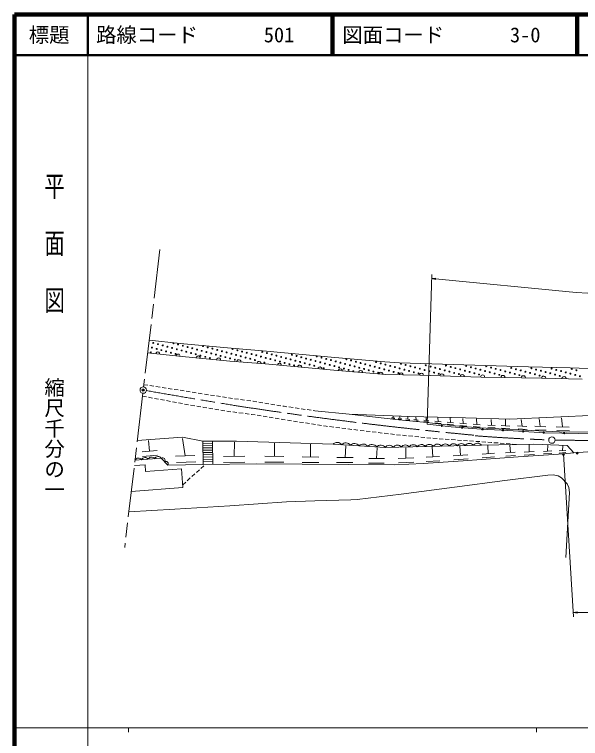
# Model space of a CAD drawing. Units: millimetres, scale not verified. Extents: x 40000 to 680000, y 20000 to 380000.
# Drawn here: x 40000 to 178823, y 202409 to 380000 of the extents above; entities that cross this region are included whole.
import ezdxf
from ezdxf.enums import TextEntityAlignment as Align

# ---------------------------------------------------------------- set-up
doc = ezdxf.new("R2010")
doc.units = ezdxf.units.MM
doc.header["$LTSCALE"] = 1000
doc.header["$PDMODE"] = 32
doc.header["$PDSIZE"] = 500
doc.linetypes.add('CHAIN', pattern=[18.5, 12, -1.5, 3.5, -1.5])
for name, color, linetype, lineweight in [('M-BGD', 7, 'Continuous', 13), ('M-BMK', 2, 'CHAIN', 13), ('M-BMK-SRVR', 3, 'Continuous', 13), ('M-STR-HTXT', 7, 'Continuous', 13), ('M-TTL', 2, 'Continuous', 140), ('M-TTL-BAND', 7, 'Continuous', 13), ('M-TTL-LINE', 7, 'Continuous', 50)]:
    doc.layers.add(name, color=color, linetype=linetype, lineweight=lineweight)
doc.layers.add('M-OTRS', color=6, linetype='Continuous')
doc.layers.add('M-TTL-TXT', color=7, linetype='Continuous')
doc.styles.add('@ＭＳ ゴシック', font='')
doc.styles.add('ＭＳ ゴシック', font='')
doc.styles.get('@ＭＳ ゴシック').set_extended_font_data('@MS Gothic')
doc.styles.get('ＭＳ ゴシック').set_extended_font_data('MS Gothic')

# ---------------------------------------------------------------- blocks, each defined once
blk = doc.blocks.new('ﾌﾟﾛｯﾄﾏｰｸ-C5')
at = {"color": 7, "linetype": 'Continuous', "lineweight": 13}
for p, q in [((-9.98, 0.67), (-0.67, 9.98)), ((-9.97, -0.74), (0.74, 9.97)), ((-9.8, -1.98), (1.98, 9.8)), ((-9.72, 2.34), (-2.34, 9.72)), ((-9.51, -3.1), (3.1, 9.51)), ((-9.11, -4.12), (4.12, 9.11)), ((-8.88, 4.6), (-4.6, 8.88)), ((-8.63, -5.05), (5.05, 8.63)), ((-8.07, -5.91), (5.91, 8.07)), ((-7.44, -6.69), (6.69, 7.44)), ((-6.73, -7.4), (7.4, 6.73)), ((-5.96, -8.03), (8.03, 5.96)), ((-5.11, -8.6), (8.6, 5.11)), ((-4.18, -9.09), (9.09, 4.18)), ((-3.16, -9.49), (9.49, 3.16)), ((-2.05, -9.79), (9.79, 2.05)), ((-0.82, -9.97), (9.97, 0.82)), ((0.58, -9.98), (9.98, -0.58)), ((2.23, -9.75), (9.75, -2.23)), ((4.42, -8.97), (8.97, -4.42))]:
    blk.add_line(p, q, dxfattribs=at)
blk.add_circle((0, 0), 10, dxfattribs=at)
at = {"color": 7}
blk.add_point((0, 0), dxfattribs=at)

msp = doc.modelspace()

# ---------------------------------------------------------------- linework, layer by layer
at = {"layer": 'M-BGD'}
for p, q in [((73030, 300127), (80647, 299331)), ((80647, 299331), (93121, 298126)), ((72661, 296998), (80332, 296197)), ((93121, 298126), (101790, 297432)), ((101790, 297432), (118566, 295860)), ((80332, 296197), (92844, 294988)), ((92844, 294988), (101517, 294293)), ((118566, 295860), (130855, 294841)), ((130855, 294841), (134448, 294566)), ((101517, 294293), (118289, 292722)), ((134448, 294566), (147564, 294113)), ((147564, 294113), (166059, 293539)), ((166059, 293539), (176273, 293297)), ((176273, 293297), (190175, 292934)), ((118289, 292722), (131042, 291664)), ((131042, 291664), (139413, 291513)), ((139413, 291513), (154423, 291080)), ((154423, 291080), (169231, 290823)), ((169231, 290823), (179203, 290581)), ((71741, 289197), (72730, 289044)), ((73224, 288968), (74212, 288816)), ((74706, 288739), (75695, 288587)), ((76189, 288511), (77177, 288358)), ((77671, 288282), (78660, 288129)), ((79154, 288053), (80142, 287901)), ((80636, 287824), (81231, 287733)), ((81231, 287733), (81624, 287671)), ((71407, 286363), (72392, 286188)), ((72884, 286100), (73868, 285924)), ((82118, 287594), (83106, 287439)), ((83600, 287361), (84588, 287206)), ((85082, 287129), (86070, 286974)), ((86564, 286897), (87552, 286742)), ((88046, 286664), (89034, 286509)), ((89528, 286432), (90516, 286277)), ((91010, 286200), (91998, 286045)), ((92492, 285972), (93482, 285832)), ((74361, 285836), (75345, 285660)), ((75837, 285572), (76819, 285384)), ((77310, 285290), (78292, 285101)), ((78783, 285007), (79766, 284818)), ((80257, 284724), (80729, 284633)), ((80729, 284633), (81240, 284543)), ((81732, 284456), (82717, 284281)), ((83209, 284194), (84194, 284020)), ((93978, 285763), (94968, 285623)), ((95463, 285553), (96453, 285413)), ((96948, 285343), (97938, 285204)), ((98433, 285134), (98506, 285124)), ((98506, 285124), (99421, 284977)), ((99915, 284898), (100902, 284739)), ((101396, 284660), (102383, 284502)), ((102877, 284423), (103864, 284265)), ((104358, 284186), (105345, 284027)), ((84686, 283932), (85671, 283758)), ((86163, 283671), (86339, 283640)), ((86339, 283640), (87150, 283505)), ((87643, 283423), (88629, 283260)), ((89123, 283178), (90109, 283014)), ((90602, 282932), (91589, 282769)), ((92084, 282701), (93076, 282571)), ((93572, 282506), (94563, 282377)), ((105839, 283948), (106111, 283905)), ((106111, 283905), (106828, 283799)), ((107323, 283726), (108312, 283581)), ((108807, 283508), (109796, 283362)), ((110291, 283290), (111280, 283144)), ((111775, 283071), (112764, 282926)), ((113259, 282853), (113692, 282789)), ((113692, 282789), (122111, 282004)), ((95059, 282312), (96050, 282182)), ((96546, 282118), (97538, 281988)), ((98034, 281923), (98158, 281907)), ((98158, 281907), (99021, 281768)), ((99515, 281689), (100502, 281531)), ((100996, 281451), (101984, 281293)), ((102477, 281213), (103465, 281055)), ((103958, 280976), (104946, 280817)), ((105439, 280738), (105854, 280671)), ((105854, 280671), (106427, 280582)), ((122111, 282004), (134260, 280584)), ((122111, 282004), (136977, 281390)), ((133248, 280825), (132504, 280917)), ((133251, 281018), (132507, 281110)), ((132879, 281064), (132886, 281513)), ((134955, 280870), (134076, 280967)), ((134956, 280643), (134077, 280739)), ((134515, 280918), (134513, 281450)), ((136946, 280689), (135993, 280791)), ((136469, 280740), (136469, 281342)), ((136977, 281390), (150576, 281072)), ((139037, 280519), (137948, 280621)), ((138492, 280570), (138473, 281271)), ((141007, 280414), (141007, 281233)), ((143881, 280159), (143856, 281127)), ((146904, 279913), (146871, 281068)), ((150041, 279673), (149982, 280933)), ((150576, 281072), (161455, 280710)), ((153363, 279427), (153320, 280824)), ((156952, 279241), (156897, 280690)), ((160446, 279105), (160426, 280633)), ((161455, 280710), (185163, 281843)), ((164517, 279014), (164289, 280696)), ((168963, 278924), (168675, 280889)), ((174439, 278852), (174134, 281100)), ((106921, 280505), (107909, 280351)), ((108403, 280274), (109391, 280120)), ((109885, 280043), (110873, 279889)), ((111367, 279812), (112355, 279658)), ((112849, 279581), (113838, 279427)), ((114332, 279350), (115320, 279196)), ((115814, 279119), (116452, 279019)), ((116452, 279019), (116803, 278975)), ((117299, 278913), (118291, 278788)), ((134260, 280584), (141130, 279913)), ((136946, 280431), (135993, 280533)), ((139045, 280218), (137957, 280320)), ((141658, 280344), (140357, 280485)), ((141658, 279993), (140357, 280134)), ((141130, 279913), (148099, 279137)), ((141207, 279483), (147108, 278874)), ((144666, 280064), (143096, 280255)), ((144676, 279649), (143107, 279840)), ((147678, 279824), (146130, 280003)), ((147692, 279329), (146144, 279508)), ((147108, 278874), (154482, 278256)), ((148099, 279137), (154042, 278653)), ((150896, 279596), (149187, 279749)), ((150922, 279056), (149212, 279209)), ((154227, 279350), (152500, 279503)), ((154245, 278773), (152518, 278926)), ((157851, 279197), (156052, 279286)), ((161492, 279054), (159400, 279156)), ((165639, 278944), (163394, 279084)), ((170290, 278861), (167636, 278988)), ((175999, 278814), (172880, 278891)), ((118788, 278725), (119780, 278601)), ((120276, 278538), (121268, 278413)), ((121764, 278351), (122756, 278226)), ((123253, 278167), (124246, 278049)), ((124742, 277990), (125735, 277872)), ((126232, 277813), (127225, 277695)), ((127721, 277637), (128714, 277519)), ((129211, 277460), (130204, 277342)), ((130700, 277283), (131694, 277165)), ((132190, 277107), (133183, 276989)), ((154042, 278653), (160529, 278311)), ((154482, 278256), (160969, 277934)), ((157874, 278597), (156075, 278686)), ((161500, 278399), (159408, 278501)), ((160529, 278311), (166916, 277968)), ((160969, 277934), (170062, 277410)), ((165737, 278223), (163492, 278363)), ((166916, 277968), (175378, 277585)), ((170413, 278019), (167760, 278146)), ((170062, 277410), (178443, 277235)), ((176130, 277851), (173011, 277928)), ((175378, 277585), (182389, 277666)), ((178443, 277235), (183171, 277329)), ((70125, 275487), (81168, 276337)), ((73146, 272875), (72898, 275475)), ((81168, 276337), (86198, 275350)), ((81863, 271772), (81246, 275997)), ((86198, 275350), (94437, 275342)), ((86198, 275350), (86302, 269632)), ((88549, 275348), (88652, 269653)), ((94437, 275342), (118127, 274611)), ((133680, 276931), (134675, 276832)), ((135172, 276783), (136167, 276683)), ((136665, 276634), (137660, 276535)), ((138158, 276485), (139153, 276386)), ((139650, 276337), (140645, 276238)), ((141143, 276188), (142119, 276091)), ((142119, 276091), (142138, 276090)), ((142637, 276053), (143634, 275981)), ((144133, 275944), (145130, 275872)), ((145629, 275835), (146626, 275762)), ((147125, 275726), (148122, 275653)), ((148621, 275617), (149618, 275545)), ((150117, 275510), (151114, 275438)), ((151613, 275402), (152610, 275330)), ((153109, 275294), (154107, 275223)), ((88558, 274836), (86208, 274793)), ((88568, 274276), (86218, 274233)), ((88578, 273716), (86228, 273674)), ((93898, 271629), (93996, 275084)), ((103736, 271611), (103743, 274884)), ((112625, 271454), (112610, 274579)), ((118127, 274611), (130927, 273803)), ((121088, 271316), (121279, 274193)), ((128825, 271071), (128970, 273698)), ((130927, 273803), (154516, 274372)), ((136016, 271188), (135949, 273733)), ((142585, 271496), (142473, 273922)), ((149408, 271884), (149206, 274141)), ((154516, 274372), (167355, 274611)), ((154605, 275187), (155603, 275115)), ((156195, 272247), (156083, 274271)), ((156101, 275079), (156974, 275017)), ((156974, 275017), (157099, 275007)), ((157598, 274971), (158595, 274898)), ((159094, 274862), (160091, 274789)), ((160590, 274752), (161587, 274679)), ((161626, 272539), (161502, 274388)), ((162085, 274641), (163082, 274558)), ((166245, 272750), (166190, 274476)), ((167355, 274611), (175545, 274309)), ((170759, 272908), (170779, 274366)), ((174413, 272994), (174456, 274231)), ((175545, 274309), (177147, 272516)), ((177203, 272522), (195846, 273805)), ((74995, 273041), (71296, 272709)), ((75102, 271927), (71402, 271595)), ((84231, 271843), (79495, 271700)), ((88588, 273156), (86239, 273114)), ((88598, 272596), (86249, 272554)), ((88608, 272036), (86259, 271994)), ((151188, 272013), (147628, 271754)), ((157697, 272362), (154693, 272132)), ((162812, 272625), (160440, 272453)), ((162865, 271834), (160493, 271662)), ((163518, 271469), (174632, 272235)), ((167488, 272839), (165001, 272661)), ((167512, 272099), (165024, 271921)), ((171758, 272347), (169743, 272219)), ((171767, 272972), (169751, 272844)), ((175224, 272523), (173565, 272404)), ((175242, 273053), (173584, 272934)), ((174632, 272235), (177203, 272522)), ((69555, 270654), (75999, 271140)), ((75999, 271140), (77587, 269439)), ((84460, 270281), (79724, 270137)), ((88619, 271476), (86269, 271434)), ((88629, 270917), (86279, 270874)), ((88639, 270357), (86289, 270314)), ((96482, 270192), (91230, 270106)), ((96524, 271672), (91272, 271586)), ((106073, 270194), (101394, 270223)), ((106076, 271597), (101397, 271626)), ((114673, 271435), (110578, 271473)), ((114679, 270095), (110584, 270134)), ((123015, 270083), (118997, 270083)), ((123097, 271316), (119079, 271316)), ((130700, 269945), (126825, 269945)), ((130762, 271071), (126887, 271071)), ((137910, 271274), (134121, 271101)), ((137939, 270183), (134150, 270011)), ((140212, 269861), (150028, 270545)), ((144240, 271592), (140929, 271400)), ((144288, 270552), (140977, 270361)), ((151274, 271045), (147715, 270787)), ((150028, 270545), (163518, 271469)), ((157745, 271494), (154741, 271265)), ((69407, 269395), (72053, 269515)), ((72053, 269515), (72137, 267936)), ((72137, 267936), (80952, 268529)), ((77587, 269439), (86302, 269632)), ((80952, 268529), (81301, 263989)), ((84605, 267645), (85350, 268312)), ((85722, 268645), (86468, 269312)), ((86302, 269632), (99298, 269749)), ((99298, 269749), (133217, 269543)), ((133217, 269543), (140212, 269861)), ((83487, 266645), (84232, 267312)), ((160276, 265683), (170793, 266973)), ((170793, 266973), (172154, 267115)), ((172154, 267115), (173302, 266832)), ((173302, 266832), (174139, 266378)), ((81251, 264645), (81996, 265311)), ((82369, 265645), (83114, 266312)), ((147944, 264039), (160276, 265683)), ((174139, 266378), (175528, 264904)), ((175528, 264904), (175967, 263954)), ((81301, 263989), (68654, 263015)), ((134861, 262352), (147944, 264039)), ((175967, 263954), (176123, 262778)), ((122487, 260921), (124075, 261063)), ((124075, 261063), (134861, 262352)), ((176123, 262778), (175259, 246845)), ((79326, 258625), (92849, 259518)), ((92849, 259518), (106725, 260453)), ((106725, 260453), (113657, 260708)), ((113657, 260708), (122487, 260921)), ((68062, 257995), (79326, 258625))]:
    msp.add_line(p, q, dxfattribs=at)
for centre in [(73714, 298286), (74025, 299445), (75184, 299134), (76343, 298824), (77502, 298513), (78972, 299362), (80131, 299051), (81290, 298741), (82449, 298430), (86237, 298657), (87396, 298347), (73404, 297127), (74873, 297975), (76032, 297665), (77191, 297354), (78351, 297043), (78661, 298203), (79510, 296733), (79820, 297892), (80979, 297581), (82139, 297271), (83298, 296960), (83608, 298119), (84457, 296650), (84767, 297809), (85926, 297498), (87086, 297188), (88245, 296877), (88555, 298036), (89404, 296566), (89714, 297726), (90873, 297415), (92033, 297104), (93192, 296794), (93502, 297953), (94351, 296483), (94661, 297642), (95820, 297332), (96980, 297021), (98139, 296711), (100768, 297249), (101927, 296938), (103086, 296627), (108033, 296544), (85616, 296339), (86775, 296029), (87934, 295718), (90563, 296256), (91722, 295945), (92881, 295635), (94040, 295324), (95510, 296173), (96669, 295862), (97828, 295552), (98987, 295241), (99298, 296400), (100457, 296089), (101616, 295779), (102775, 295468), (103934, 295158), (104245, 296317), (105093, 294847), (105404, 296006), (106563, 295696), (107722, 295385), (108881, 295074), (109192, 296234), (110040, 294764), (110351, 295923), (111510, 295612), (112669, 295302), (113828, 294991), (114139, 296150), (115298, 295840), (116457, 295529), (117616, 295219), (118775, 294908), (121404, 295446), (122563, 295135), (123722, 294825), (128669, 294742), (101305, 294620), (106252, 294537), (107412, 294226), (108571, 293915), (111200, 294453), (112359, 294143), (113518, 293832), (114987, 294681), (115836, 293211), (116147, 294370), (117306, 294060), (118465, 293749), (119624, 293438), (119934, 294597), (120783, 293128), (121094, 294287), (122253, 293976), (123412, 293666), (124571, 293355), (124881, 294514), (125730, 293045), (126041, 294204), (127200, 293893), (128359, 293582), (129518, 293272), (129829, 294431), (130677, 292961), (130988, 294120), (132147, 293810), (133306, 293499), (134465, 293189), (134776, 294348), (135935, 294037), (137094, 293727), (138253, 293416), (139412, 293105), (140882, 293954), (142041, 293643), (143200, 293333), (144359, 293022), (145829, 293871), (146988, 293560), (148147, 293250), (149306, 292939), (150776, 293788), (151935, 293477), (153094, 293166), (155723, 293704), (156882, 293394), (158041, 293083), (161829, 293311), (162988, 293000), (166776, 293227), (167935, 292917), (171723, 293144), (176670, 293061), (121942, 292817), (123101, 292507), (126889, 292734), (128048, 292423), (129207, 292113), (131836, 292651), (132995, 292340), (134154, 292030), (135624, 292878), (136783, 292568), (137942, 292257), (139101, 291946), (140571, 292795), (141730, 292484), (142889, 292174), (144048, 291863), (145518, 292712), (146677, 292401), (147836, 292090), (148995, 291780), (150465, 292628), (151624, 292318), (152783, 292007), (153942, 291697), (154253, 292856), (155412, 292545), (156571, 292235), (157730, 291924), (158890, 291613), (159200, 292773), (160359, 292462), (161518, 292151), (162677, 291841), (163837, 291530), (164147, 292689), (165306, 292379), (166465, 292068), (167624, 291758), (168784, 291447), (169094, 292606), (170253, 292296), (171412, 291985), (172571, 291674), (172882, 292834), (173731, 291364), (174041, 292523), (175200, 292212), (176359, 291902), (177518, 291591), (177829, 292750), (178678, 291281)]:
    msp.add_circle(centre, 120, dxfattribs=at)
for centre, radius, start, end in [((75145, 296740), 499, 353.96496, 174.11003), ((80111, 296221), 499, 354.21069, 174.11062), ((85082, 295739), 499, 354.40877, 174.55384), ((90052, 295259), 499, 354.40877, 174.55384), ((95026, 294814), 499, 355.34561, 175.49068), ((100004, 294415), 499, 355.34561, 175.49068), ((104977, 293970), 499, 354.57484, 174.71991), ((109949, 293504), 499, 354.57484, 174.71991), ((114921, 293038), 499, 354.57484, 174.71991), ((119895, 292589), 499, 355.1863, 175.33137), ((124871, 292177), 499, 355.1863, 175.33137), ((129848, 291764), 499, 355.1863, 175.33137), ((134837, 291596), 499, 358.89336, 179.03843), ((139829, 291502), 499, 358.27387, 178.52301), ((144821, 291358), 499, 358.27442, 178.41949), ((149813, 291214), 499, 358.27442, 178.41949), ((154804, 291074), 499, 358.93246, 178.92444), ((159797, 290987), 499, 358.93366, 179.07873), ((164790, 290901), 499, 358.93366, 179.07873), ((169783, 290810), 499, 358.53875, 178.68382), ((174775, 290689), 499, 358.53875, 178.68382), ((144844, 279107), 150, 0, 180), ((144844, 279107), 150, 180, 0), ((149823, 278646), 150, 0, 180), ((149823, 278646), 150, 180, 0), ((154806, 278240), 150, 0, 180), ((154806, 278240), 150, 180, 0), ((159800, 277992), 150, 0, 180), ((159800, 277992), 150, 180, 0), ((164792, 277713), 150, 0, 180), ((164792, 277713), 150, 180, 0), ((169784, 277426), 150, 0, 180), ((169784, 277426), 150, 180, 0), ((174782, 277311), 150, 0, 180), ((174782, 277311), 150, 180, 0), ((119138, 273653), 1392, 36.24406, 136.53217), ((121271, 273519), 1392, 36.24406, 136.53217), ((123404, 273384), 1392, 36.24406, 136.53217), ((125537, 273249), 1392, 36.24406, 136.53217), ((127671, 273115), 1392, 36.24406, 136.53217), ((129804, 272980), 1392, 36.24406, 136.53217), ((131927, 273110), 1217, 37.46999, 145.29228), ((133893, 273158), 1217, 37.46999, 145.29228), ((135858, 273205), 1217, 37.46999, 145.29228), ((137824, 273253), 1217, 37.46999, 145.29228), ((139790, 273300), 1217, 37.46999, 145.29228), ((141756, 273347), 1217, 37.46999, 145.29228), ((143722, 273395), 1217, 37.46999, 145.29228), ((145687, 273442), 1217, 37.46999, 145.29228), ((147653, 273490), 1217, 37.46999, 145.29228), ((149619, 273537), 1217, 37.46999, 145.29228), ((151585, 273584), 1217, 37.46999, 145.29228), ((153551, 273632), 1217, 37.46999, 145.29228), ((70391, 270313), 903, 30.80518, 157.82224), ((72002, 270434), 903, 30.80518, 157.82224), ((73613, 270556), 903, 30.80518, 157.82224), ((75224, 270677), 903, 30.80518, 157.82224), ((76332, 270654), 588, 321.66049, 124.38964), ((77125, 269804), 588, 321.66049, 124.38964)]:
    msp.add_arc(centre, radius, start, end, dxfattribs=at)
at = {"layer": 'M-BMK'}
for p, q in [((75649, 322336), (71680, 288676)), ((71493, 287087), (67037, 249301))]:
    msp.add_line(p, q, dxfattribs=at)
for centre, radius, start, end in [((343108, 1827079), 1562963, 260.02501, 260.81303), ((238743, 1213391), 940498, 261.12046, 263.19883), ((257450, 1374216), 1102407, 263.22328, 264.54475), ((186885, 715139), 439778, 265.57689, 267.93275), ((181232, 791254), 515720, 269.04331, 271.84434)]:
    msp.add_arc(centre, radius, start, end, dxfattribs=at)
at = {"layer": 'M-BMK-SRVR'}
for centre in [(71586, 287882), (171821, 275619)]:
    msp.add_circle(centre, 800, dxfattribs=at)
at = {"layer": 'M-OTRS'}
msp.add_point((71586, 287882), dxfattribs=at)
at = {"layer": 'M-STR-HTXT'}
for p, q in [((141207, 279483), (142389, 316234)), ((142357, 315235), (143368, 315305)), ((142357, 315235), (177718, 311821)), ((142357, 315235), (143336, 314973)), ((177718, 311821), (180624, 311624)), ((174632, 272235), (177135, 232286)), ((177072, 233284), (214339, 233492)), ((177072, 233284), (178071, 233456)), ((177072, 233284), (178073, 233123))]:
    msp.add_line(p, q, dxfattribs=at)
at = {"layer": 'M-TTL'}
for p, q in [((40000, 380000), (40000, 20000)), ((680000, 380000), (40000, 380000))]:
    msp.add_line(p, q, dxfattribs=at)
at = {"layer": 'M-TTL-BAND'}
for p, q in [((58000, 370000), (58000, 20000)), ((40000, 205000), (579000, 205000)), ((68000, 205000), (68000, 204000)), ((168000, 205000), (168000, 204000))]:
    msp.add_line(p, q, dxfattribs=at)
at = {"layer": 'M-TTL-LINE'}
for p, q in [((58000, 380000), (58000, 370000)), ((117750, 380000), (117750, 370000)), ((118250, 380000), (118250, 370000)), ((177750, 380000), (177750, 370000)), ((178250, 380000), (178250, 370000)), ((40000, 370000), (680000, 370000))]:
    msp.add_line(p, q, dxfattribs=at)

# ---------------------------------------------------------------- block references
at = {"layer": 'M-BGD', "xscale": 15, "yscale": 15}
for p in [(174642, 272084), (178026, 272425)]:
    msp.add_blockref('ﾌﾟﾛｯﾄﾏｰｸ-C5', p, dxfattribs=at)

# ---------------------------------------------------------------- texts
at = {"layer": 'M-TTL-BAND', "style": '@ＭＳ ゴシック', "width": 1.4}
msp.add_text('平  面  図', height=3666, rotation=270, dxfattribs=at).set_placement((49777, 306475), align=Align.MIDDLE_RIGHT)
at = {"layer": 'M-TTL-BAND', "style": '@ＭＳ ゴシック'}
msp.add_text('縮尺千分の一', height=3666, rotation=270, dxfattribs=at).set_placement((49777, 261030), align=Align.MIDDLE_RIGHT)
at = {"layer": 'M-TTL-TXT', "style": 'ＭＳ ゴシック'}
msp.add_text('標題', height=3666, dxfattribs=at).set_placement((48500, 375000), align=Align.MIDDLE_CENTER)
for s, p in [('路線コード', (60000, 375000)), ('501', (101142, 375000)), ('図面コード', (120380, 375000)), ('3-0', (161521, 375000))]:
    msp.add_text(s, height=3666, dxfattribs=at).set_placement(p, align=Align.MIDDLE_LEFT)

doc.saveas('drawing.dxf')
